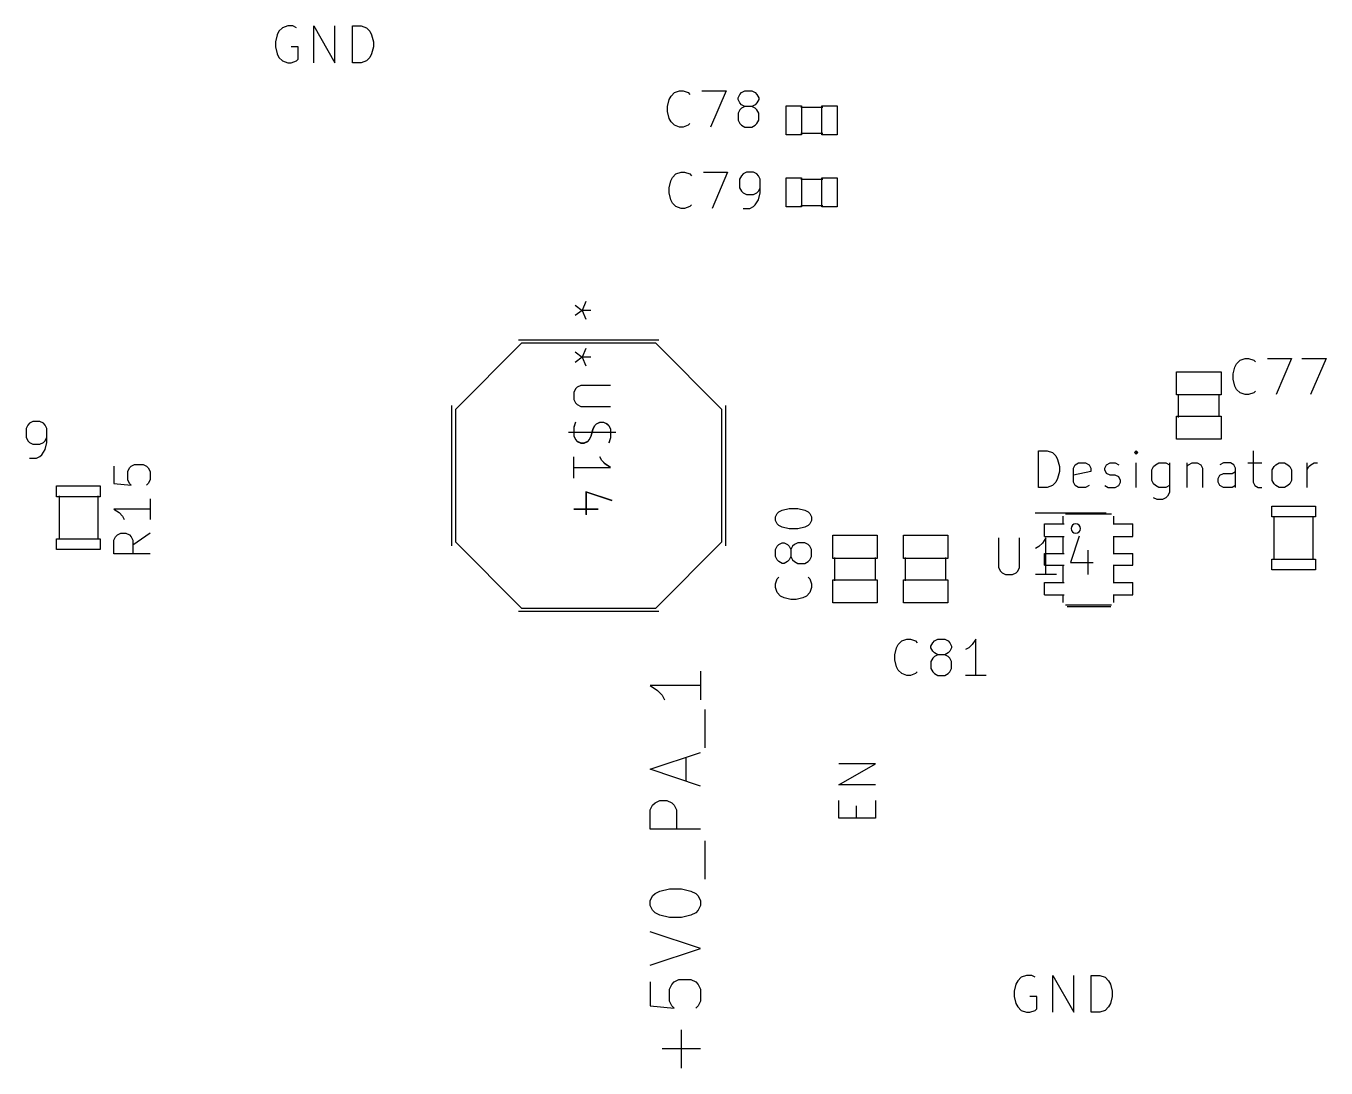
# Model space of a CAD drawing. Header units: millimetres. Extents: x 0 to 280, y 0 to 300.
# Drawn here: x 79.82 to 122.17, y 163.23 to 197.2 of the extents above; entities that cross this region are included whole.
import ezdxf

# ---------------------------------------------------------------- set-up
doc = ezdxf.new("R2010")
doc.units = ezdxf.units.MM
doc.layers.add('F.Fab', color=9, linetype='CONTINUOUS', true_color=0xafafaf)
doc.layers.add('F.Silkscreen', color=41, linetype='CONTINUOUS', true_color=0xf2eda1)

msp = doc.modelspace()

# ---------------------------------------------------------------- linework, layer by layer
at = {"layer": 'F.Fab', "linetype": 'CONTINUOUS'}
for p, q in [((88.060135, 197.026918), (88.003182, 196.913013)), ((88.17404, 197.140823), (88.060135, 197.026918)), ((88.344897, 197.197775), (88.17404, 197.140823)), ((88.515754, 197.197775), (88.344897, 197.197775)), ((88.629659, 197.140823), (88.515754, 197.197775)), ((89.199182, 196.001775), (89.199182, 197.197775)), ((89.199182, 197.197775), (89.882611, 196.001775)), ((89.882611, 196.001775), (89.882611, 197.197775)), ((90.452134, 196.001775), (90.452134, 197.197775)), ((90.452134, 197.197775), (90.736896, 197.197775)), ((90.736896, 197.197775), (90.907753, 197.140823)), ((90.907753, 197.140823), (91.021658, 197.026918)), ((91.021658, 197.026918), (91.078611, 196.913013)), ((88.003182, 196.913013), (87.94623, 196.685204)), ((87.94623, 196.685204), (87.94623, 196.514347)), ((87.94623, 196.514347), (88.003182, 196.286537)), ((88.686611, 196.514347), (88.458801, 196.514347)), ((88.686611, 196.11568), (88.686611, 196.514347)), ((91.078611, 196.913013), (91.135563, 196.685204)), ((91.135563, 196.514347), (91.078611, 196.286537)), ((91.135563, 196.685204), (91.135563, 196.514347)), ((88.003182, 196.286537), (88.060135, 196.172632)), ((88.060135, 196.172632), (88.17404, 196.058728)), ((88.629659, 196.058728), (88.686611, 196.11568)), ((91.021658, 196.172632), (90.907753, 196.058728)), ((91.078611, 196.286537), (91.021658, 196.172632)), ((88.17404, 196.058728), (88.344897, 196.001775)), ((88.344897, 196.001775), (88.458801, 196.001775)), ((88.458801, 196.001775), (88.629659, 196.058728)), ((90.736896, 196.001775), (90.452134, 196.001775)), ((90.907753, 196.058728), (90.736896, 196.001775)), ((104.5818, 193.6501), (104.5818, 194.6001)), ((104.5818, 194.6001), (105.0819, 194.6001)), ((105.064, 194.552), (105.776, 194.552)), ((105.0819, 194.6001), (105.0819, 193.6501)), ((105.7502, 193.6501), (105.7502, 194.6001)), ((105.7502, 194.6001), (106.2503, 194.6001)), ((106.2503, 194.6001), (106.2503, 193.6501)), ((105.0819, 193.6501), (104.5818, 193.6501)), ((105.064, 193.701), (105.776, 193.701)), ((106.2503, 193.6501), (105.7502, 193.6501)), ((104.5818, 191.3001), (104.5818, 192.2501)), ((104.5818, 192.2501), (105.0819, 192.2501)), ((105.064, 192.202), (105.776, 192.202)), ((105.0819, 192.2501), (105.0819, 191.3001)), ((105.7502, 191.3001), (105.7502, 192.2501)), ((105.7502, 192.2501), (106.2503, 192.2501)), ((106.2503, 192.2501), (106.2503, 191.3001)), ((105.0819, 191.3001), (104.5818, 191.3001)), ((105.064, 191.351), (105.776, 191.351)), ((106.2503, 191.3001), (105.7502, 191.3001)), ((95.9656, 186.858), (93.8066, 184.699)), ((100.3344, 186.858), (95.9656, 186.858)), ((102.4934, 184.699), (100.3344, 186.858)), ((97.712232, 186.57443), (97.939623, 186.403888)), ((97.712232, 186.57443), (97.939623, 186.403888)), ((97.939623, 186.403888), (97.712232, 186.233345)), ((97.939623, 186.403888), (97.712232, 186.233345)), ((98.053318, 186.688126), (97.939623, 186.403888)), ((98.053318, 186.688126), (97.939623, 186.403888)), ((98.223861, 186.403888), (97.939623, 186.403888)), ((97.939623, 186.403888), (98.053318, 186.119649)), ((98.223861, 186.403888), (97.939623, 186.403888)), ((97.939623, 186.403888), (98.053318, 186.119649)), ((117.3038, 185.1756), (117.3038, 185.9257)), ((117.3038, 185.9257), (118.7539, 185.9257)), ((118.7539, 185.9257), (118.7539, 185.1756)), ((97.721909, 185.368535), (97.665061, 185.25484)), ((97.665061, 185.25484), (97.665061, 185.027449)), ((97.722448, 185.370019), (97.665382, 185.255889)), ((97.665382, 185.255889), (97.665382, 185.027627)), ((97.778756, 185.425383), (97.721909, 185.368535)), ((97.779513, 185.427085), (97.722448, 185.370019)), ((97.892451, 185.48223), (97.778756, 185.425383)), ((97.893644, 185.48415), (97.779513, 185.427085)), ((98.858861, 185.48223), (97.892451, 185.48223)), ((98.863754, 185.48415), (97.893644, 185.48415)), ((118.7539, 185.1756), (117.3038, 185.1756)), ((117.37, 184.439), (117.37, 185.201)), ((118.69, 184.464), (118.69, 185.201)), ((93.8066, 184.699), (93.8066, 180.381)), ((97.665061, 185.027449), (97.721909, 184.913754)), ((97.665382, 185.027627), (97.722448, 184.913497)), ((97.721909, 184.913754), (97.778756, 184.856907)), ((97.722448, 184.913497), (97.779513, 184.856431)), ((97.778756, 184.856907), (97.892451, 184.800059)), ((97.779513, 184.856431), (97.893644, 184.799366)), ((97.892451, 184.800059), (98.858861, 184.800059)), ((97.893644, 184.799366), (98.863754, 184.799366)), ((102.4934, 180.381), (102.4934, 184.699)), ((97.721909, 184.28843), (97.665061, 184.117887)), ((97.722448, 184.285778), (97.665382, 184.114582)), ((98.347232, 184.174735), (98.40408, 184.231582)), ((98.350166, 184.171648), (98.407232, 184.228713)), ((98.40408, 184.231582), (98.517775, 184.28843)), ((98.407232, 184.228713), (98.521362, 184.285778)), ((98.517775, 184.28843), (98.63147, 184.28843)), ((98.521362, 184.285778), (98.635493, 184.285778)), ((98.63147, 184.28843), (98.745166, 184.231582)), ((98.635493, 184.285778), (98.749624, 184.228713)), ((98.745166, 184.231582), (98.802013, 184.174735)), ((98.749624, 184.228713), (98.806689, 184.171648)), ((117.3038, 183.7278), (117.3038, 184.4779)), ((117.3038, 184.4779), (118.7539, 184.4779)), ((118.7539, 184.4779), (118.7539, 183.7278)), ((99.03495, 183.943386), (97.494186, 183.943386)), ((99.029404, 183.947344), (97.494518, 183.947344)), ((97.665061, 184.117887), (97.665061, 183.833649)), ((97.665061, 183.833649), (97.721909, 183.719954)), ((97.665382, 184.114582), (97.665382, 183.829256)), ((97.665382, 183.829256), (97.722448, 183.715125)), ((98.176689, 183.719954), (98.233537, 183.833649)), ((98.17897, 183.715125), (98.236036, 183.829256)), ((98.233537, 183.833649), (98.290385, 184.06104)), ((98.236036, 183.829256), (98.293101, 184.057517)), ((98.290385, 184.06104), (98.347232, 184.174735)), ((98.293101, 184.057517), (98.350166, 184.171648)), ((98.802013, 184.174735), (98.858861, 184.06104)), ((98.806689, 184.171648), (98.863754, 184.057517)), ((98.858861, 184.06104), (98.858861, 183.776801)), ((98.863754, 184.057517), (98.863754, 183.77219)), ((97.721909, 183.719954), (97.778756, 183.663106)), ((97.722448, 183.715125), (97.779513, 183.65806)), ((97.778756, 183.663106), (97.892451, 183.606259)), ((97.779513, 183.65806), (97.893644, 183.600994)), ((97.892451, 183.606259), (98.006147, 183.606259)), ((97.893644, 183.600994), (98.007774, 183.600994)), ((98.006147, 183.606259), (98.119842, 183.663106)), ((98.007774, 183.600994), (98.121905, 183.65806)), ((98.119842, 183.663106), (98.176689, 183.719954)), ((98.121905, 183.65806), (98.17897, 183.715125)), ((98.858861, 183.776801), (98.802013, 183.606259)), ((98.863754, 183.77219), (98.806689, 183.600994)), ((118.7539, 183.7278), (117.3038, 183.7278)), ((97.665061, 182.469307), (97.665061, 183.151478)), ((97.665382, 182.459687), (97.665382, 183.144471)), ((98.574623, 183.037783), (98.517775, 183.151478)), ((98.578428, 183.030341), (98.521362, 183.144471)), ((98.688318, 182.924088), (98.574623, 183.037783)), ((98.692558, 182.91621), (98.578428, 183.030341)), ((97.665061, 182.810392), (98.858861, 182.810392)), ((97.665382, 182.802079), (98.863754, 182.802079)), ((98.858861, 182.810392), (98.688318, 182.924088)), ((98.863754, 182.802079), (98.692558, 182.91621)), ((80.8188, 181.8558), (80.8188, 182.2114)), ((80.8188, 182.2114), (82.2412, 182.2114)), ((82.2412, 182.2114), (82.2412, 181.8558)), ((82.2412, 181.8558), (80.8188, 181.8558)), ((80.895, 181.8812), (80.895, 180.4588)), ((82.165, 181.8812), (82.165, 180.4588)), ((98.915709, 181.730288), (98.062994, 182.014526)), ((98.062994, 182.014526), (98.062994, 181.275507)), ((98.92082, 181.717838), (98.06484, 182.003164)), ((98.06484, 182.003164), (98.06484, 181.261315)), ((98.460928, 181.44605), (97.665061, 181.44605)), ((98.464297, 181.432511), (97.665382, 181.432511)), ((113.688, 181.2986), (115.1866, 181.2986)), ((120.4088, 181.1958), (120.4088, 181.5514)), ((120.4088, 181.5514), (121.8312, 181.5514)), ((121.8312, 181.5514), (121.8312, 181.1958)), ((113.0022, 180.9684), (113.6118, 180.9684)), ((113.0022, 180.562), (113.0022, 180.9684)), ((113.6118, 180.9684), (113.6118, 181.2224)), ((113.6118, 180.9684), (113.6372, 180.9684)), ((115.2374, 180.9684), (115.2628, 180.9684)), ((115.2628, 180.9684), (115.2628, 181.2224)), ((115.2628, 180.9684), (115.8724, 180.9684)), ((115.8724, 180.562), (115.8724, 180.9684)), ((121.8312, 181.1958), (120.4088, 181.1958)), ((120.485, 179.7988), (120.485, 181.2212)), ((121.755, 179.7988), (121.755, 181.2212)), ((80.8188, 180.1286), (80.8188, 180.4842)), ((80.8188, 180.4842), (82.2412, 180.4842)), ((82.2412, 180.4842), (82.2412, 180.1286)), ((106.1038, 179.8456), (106.1038, 180.5957)), ((106.1038, 180.5957), (107.5539, 180.5957)), ((107.5539, 180.5957), (107.5539, 179.8456)), ((108.4038, 179.8456), (108.4038, 180.5957)), ((108.4038, 180.5957), (109.8539, 180.5957)), ((109.8539, 180.5957), (109.8539, 179.8456)), ((111.505849, 180.513754), (111.505849, 179.543644)), ((112.190633, 179.543644), (112.190633, 180.513754)), ((113.046613, 180.513754), (112.932482, 180.342558)), ((113.0022, 180.562), (113.6118, 180.562)), ((113.046613, 179.315382), (113.046613, 180.513754)), ((113.6118, 180.562), (113.6372, 180.562)), ((113.6118, 180.0032), (113.6118, 180.562)), ((114.130855, 180.57082), (113.845528, 179.71484)), ((115.2374, 180.562), (115.2628, 180.562)), ((115.2628, 180.562), (115.8724, 180.562)), ((115.2628, 180.0032), (115.2628, 180.562)), ((82.2412, 180.1286), (80.8188, 180.1286)), ((93.8066, 180.381), (95.9656, 178.222)), ((100.3344, 178.222), (102.4934, 180.381)), ((112.818352, 180.228428), (112.704221, 180.171362)), ((112.932482, 180.342558), (112.818352, 180.228428)), ((113.0022, 180.0032), (113.6118, 180.0032)), ((113.0022, 179.6222), (113.0022, 180.0032)), ((113.6118, 180.0032), (113.6372, 180.0032)), ((114.416181, 180.114297), (114.416181, 179.315382)), ((115.2374, 180.0032), (115.2628, 180.0032)), ((115.2628, 180.0032), (115.8724, 180.0032)), ((115.8724, 179.6222), (115.8724, 180.0032)), ((107.5539, 179.8456), (106.1038, 179.8456)), ((106.17, 179.109), (106.17, 179.871)), ((107.49, 179.134), (107.49, 179.871)), ((109.8539, 179.8456), (108.4038, 179.8456)), ((108.47, 179.109), (108.47, 179.871)), ((109.79, 179.134), (109.79, 179.871)), ((113.0022, 179.6222), (113.6118, 179.6222)), ((113.6118, 179.6222), (113.6372, 179.6222)), ((113.6118, 179.0634), (113.6118, 179.6222)), ((113.845528, 179.71484), (114.587377, 179.71484)), ((115.2374, 179.6222), (115.2628, 179.6222)), ((115.2628, 179.6222), (115.8724, 179.6222)), ((115.2628, 179.0634), (115.2628, 179.6222)), ((120.4088, 179.4686), (120.4088, 179.8242)), ((120.4088, 179.8242), (121.8312, 179.8242)), ((121.8312, 179.8242), (121.8312, 179.4686)), ((106.1038, 178.3978), (106.1038, 179.1479)), ((106.1038, 179.1479), (107.5539, 179.1479)), ((107.5539, 179.1479), (107.5539, 178.3978)), ((108.4038, 178.3978), (108.4038, 179.1479)), ((108.4038, 179.1479), (109.8539, 179.1479)), ((109.8539, 179.1479), (109.8539, 178.3978)), ((111.505849, 179.543644), (111.562915, 179.429513)), ((111.562915, 179.429513), (111.61998, 179.372448)), ((111.61998, 179.372448), (111.734111, 179.315382)), ((111.734111, 179.315382), (111.962372, 179.315382)), ((111.962372, 179.315382), (112.076503, 179.372448)), ((112.076503, 179.372448), (112.133568, 179.429513)), ((112.133568, 179.429513), (112.190633, 179.543644)), ((113.389005, 179.315382), (112.704221, 179.315382)), ((121.8312, 179.4686), (120.4088, 179.4686)), ((113.0022, 179.0634), (113.6118, 179.0634)), ((113.0022, 178.657), (113.0022, 179.0634)), ((113.6118, 179.0634), (113.6372, 179.0634)), ((115.2374, 179.0634), (115.2628, 179.0634)), ((115.2628, 179.0634), (115.8724, 179.0634)), ((115.8724, 178.657), (115.8724, 179.0634)), ((107.5539, 178.3978), (106.1038, 178.3978)), ((109.8539, 178.3978), (108.4038, 178.3978)), ((113.0022, 178.657), (113.6118, 178.657)), ((113.6118, 178.657), (113.6372, 178.657)), ((113.6118, 178.403), (113.6118, 178.657)), ((113.688, 178.3268), (115.1866, 178.3268)), ((115.2374, 178.657), (115.2628, 178.657)), ((115.2628, 178.657), (115.8724, 178.657)), ((115.2628, 178.403), (115.2628, 178.657)), ((95.9656, 178.222), (100.3344, 178.222)), ((101.792417, 176.163338), (101.792417, 175.228618)), ((101.792417, 175.695978), (100.156657, 175.695978)), ((100.156657, 175.695978), (100.390337, 175.540191)), ((100.390337, 175.540191), (100.546124, 175.384405)), ((100.546124, 175.384405), (100.624017, 175.228618)), ((101.948204, 173.670752), (101.948204, 174.917045)), ((100.156657, 172.969712), (101.792417, 173.514965)), ((101.325057, 172.580245), (101.325057, 173.359178)), ((101.792417, 172.424458), (100.156657, 172.969712)), ((106.301544, 172.463388), (107.497544, 173.146817)), ((107.497544, 173.146817), (106.301544, 173.146817)), ((107.497544, 172.463388), (106.301544, 172.463388)), ((100.312444, 171.879205), (100.46823, 171.957098)), ((100.46823, 171.957098), (100.70191, 171.957098)), ((100.70191, 171.957098), (100.857697, 171.879205)), ((106.301544, 171.381293), (106.301544, 171.950817)), ((107.497544, 171.950817), (107.497544, 171.381293)), ((100.156657, 171.645525), (100.23455, 171.801312)), ((100.156657, 171.022378), (100.156657, 171.645525)), ((100.23455, 171.801312), (100.312444, 171.879205)), ((100.857697, 171.879205), (100.93559, 171.801312)), ((100.93559, 171.801312), (101.013484, 171.645525)), ((101.013484, 171.645525), (101.013484, 171.022378)), ((106.871068, 171.381293), (106.871068, 171.77996)), ((107.497544, 171.381293), (106.301544, 171.381293)), ((101.792417, 171.022378), (100.156657, 171.022378)), ((101.948204, 169.386619), (101.948204, 170.632912)), ((100.312444, 168.919258), (100.46823, 168.997152)), ((100.46823, 168.997152), (100.779804, 169.075045)), ((100.779804, 169.075045), (101.16927, 169.075045)), ((101.16927, 169.075045), (101.480844, 168.997152)), ((101.480844, 168.997152), (101.63663, 168.919258)), ((100.156657, 168.685578), (100.23455, 168.841365)), ((100.156657, 168.529792), (100.156657, 168.685578)), ((100.23455, 168.841365), (100.312444, 168.919258)), ((101.63663, 168.919258), (101.714524, 168.841365)), ((101.714524, 168.841365), (101.792417, 168.685578)), ((101.792417, 168.685578), (101.792417, 168.529792)), ((100.23455, 168.374005), (100.156657, 168.529792)), ((100.312444, 168.296112), (100.23455, 168.374005)), ((100.46823, 168.218218), (100.312444, 168.296112)), ((100.779804, 168.140325), (100.46823, 168.218218)), ((101.16927, 168.140325), (100.779804, 168.140325)), ((101.480844, 168.218218), (101.16927, 168.140325)), ((101.63663, 168.296112), (101.480844, 168.218218)), ((101.714524, 168.374005), (101.63663, 168.296112)), ((101.792417, 168.529792), (101.714524, 168.374005)), ((101.792417, 167.127712), (100.156657, 167.672965)), ((100.156657, 166.582458), (101.792417, 167.127712)), ((100.156657, 166.037205), (100.156657, 165.258271)), ((100.857697, 165.959311), (100.93559, 166.037205)), ((100.93559, 166.037205), (101.091377, 166.115098)), ((101.091377, 166.115098), (101.480844, 166.115098)), ((101.480844, 166.115098), (101.63663, 166.037205)), ((101.63663, 166.037205), (101.714524, 165.959311)), ((112.128341, 166.077598), (112.071388, 165.963693)), ((112.242246, 166.191503), (112.128341, 166.077598)), ((112.413103, 166.248455), (112.242246, 166.191503)), ((112.58396, 166.248455), (112.413103, 166.248455)), ((112.697865, 166.191503), (112.58396, 166.248455)), ((113.267388, 165.052455), (113.267388, 166.248455)), ((113.267388, 166.248455), (113.950817, 165.052455)), ((113.950817, 165.052455), (113.950817, 166.248455)), ((114.52034, 165.052455), (114.52034, 166.248455)), ((114.52034, 166.248455), (114.805102, 166.248455)), ((114.805102, 166.248455), (114.975959, 166.191503)), ((114.975959, 166.191503), (115.089864, 166.077598)), ((115.089864, 166.077598), (115.146817, 165.963693)), ((100.779804, 165.803525), (100.857697, 165.959311)), ((100.779804, 165.414058), (100.779804, 165.803525)), ((101.714524, 165.959311), (101.792417, 165.803525)), ((101.792417, 165.803525), (101.792417, 165.414058)), ((112.071388, 165.963693), (112.014436, 165.735884)), ((112.014436, 165.735884), (112.014436, 165.565027)), ((115.146817, 165.963693), (115.203769, 165.735884)), ((115.203769, 165.735884), (115.203769, 165.565027)), ((100.156657, 165.258271), (100.93559, 165.180378)), ((100.857697, 165.258271), (100.779804, 165.414058)), ((100.93559, 165.180378), (100.857697, 165.258271)), ((101.714524, 165.258271), (101.63663, 165.180378)), ((101.792417, 165.414058), (101.714524, 165.258271)), ((112.014436, 165.565027), (112.071388, 165.337217)), ((112.071388, 165.337217), (112.128341, 165.223312)), ((112.128341, 165.223312), (112.242246, 165.109408)), ((112.754817, 165.565027), (112.527007, 165.565027)), ((112.754817, 165.16636), (112.754817, 165.565027)), ((115.089864, 165.223312), (114.975959, 165.109408)), ((115.146817, 165.337217), (115.089864, 165.223312)), ((115.203769, 165.565027), (115.146817, 165.337217)), ((112.242246, 165.109408), (112.413103, 165.052455)), ((112.413103, 165.052455), (112.527007, 165.052455)), ((112.527007, 165.052455), (112.697865, 165.109408)), ((112.697865, 165.109408), (112.754817, 165.16636)), ((114.805102, 165.052455), (114.52034, 165.052455)), ((114.975959, 165.109408), (114.805102, 165.052455)), ((101.16927, 163.233044), (101.16927, 164.479338)), ((101.792417, 163.856191), (100.546124, 163.856191))]:
    msp.add_line(p, q, dxfattribs=at)
at = {"layer": 'F.Fab'}
for start, end in [(0, 180), (-180, 0)]:
    msp.add_arc((114.0182, 180.816), 0.1524, start, end, dxfattribs=at)
at = {"layer": 'F.Silkscreen', "linetype": 'CONTINUOUS'}
for p, q in [((100.776619, 194.800247), (100.832644, 194.912297)), ((100.832644, 194.912297), (100.944695, 195.024347)), ((100.944695, 195.024347), (101.11277, 195.080372)), ((101.11277, 195.080372), (101.22482, 195.080372)), ((101.22482, 195.080372), (101.392896, 195.024347)), ((101.392896, 195.024347), (101.448921, 194.968322)), ((101.841097, 195.080372), (102.625449, 195.080372)), ((102.625449, 195.080372), (102.121223, 193.903844)), ((103.017625, 194.856272), (103.07365, 194.968322)), ((103.017625, 194.800247), (103.017625, 194.856272)), ((103.07365, 194.968322), (103.129675, 195.024347)), ((103.129675, 195.024347), (103.241726, 195.080372)), ((103.241726, 195.080372), (103.465826, 195.080372)), ((103.465826, 195.080372), (103.577877, 195.024347)), ((103.577877, 195.024347), (103.633902, 194.968322)), ((103.633902, 194.968322), (103.689927, 194.856272)), ((103.689927, 194.856272), (103.689927, 194.800247)), ((100.720594, 194.576146), (100.776619, 194.800247)), ((100.720594, 194.408071), (100.720594, 194.576146)), ((100.776619, 194.18397), (100.720594, 194.408071)), ((103.07365, 194.688196), (103.017625, 194.800247)), ((103.07365, 194.464096), (103.017625, 194.352046)), ((103.129675, 194.632171), (103.07365, 194.688196)), ((103.129675, 194.520121), (103.07365, 194.464096)), ((103.241726, 194.576146), (103.129675, 194.632171)), ((103.241726, 194.576146), (103.129675, 194.520121)), ((103.465826, 194.576146), (103.241726, 194.576146)), ((103.577877, 194.632171), (103.465826, 194.576146)), ((103.577877, 194.520121), (103.465826, 194.576146)), ((103.633902, 194.688196), (103.577877, 194.632171)), ((103.633902, 194.464096), (103.577877, 194.520121)), ((103.689927, 194.800247), (103.633902, 194.688196)), ((103.689927, 194.352046), (103.633902, 194.464096)), ((100.832644, 194.07192), (100.776619, 194.18397)), ((100.944695, 193.95987), (100.832644, 194.07192)), ((101.448921, 194.015895), (101.392896, 193.95987)), ((103.017625, 194.352046), (103.017625, 194.127945)), ((103.017625, 194.127945), (103.07365, 194.015895)), ((103.07365, 194.015895), (103.129675, 193.95987)), ((103.577877, 193.95987), (103.633902, 194.015895)), ((103.633902, 194.015895), (103.689927, 194.127945)), ((103.689927, 194.127945), (103.689927, 194.352046)), ((101.11277, 193.903844), (100.944695, 193.95987)), ((101.22482, 193.903844), (101.11277, 193.903844)), ((101.392896, 193.95987), (101.22482, 193.903844)), ((103.129675, 193.95987), (103.241726, 193.903844)), ((103.241726, 193.903844), (103.465826, 193.903844)), ((103.465826, 193.903844), (103.577877, 193.95987)), ((100.882644, 192.262297), (100.994695, 192.374347)), ((100.994695, 192.374347), (101.16277, 192.430372)), ((101.16277, 192.430372), (101.27482, 192.430372)), ((101.27482, 192.430372), (101.442896, 192.374347)), ((101.442896, 192.374347), (101.498921, 192.318322)), ((101.891097, 192.430372), (102.675449, 192.430372)), ((102.675449, 192.430372), (102.171223, 191.253844)), ((103.12365, 192.318322), (103.067625, 192.206272)), ((103.179675, 192.374347), (103.12365, 192.318322)), ((103.291726, 192.430372), (103.179675, 192.374347)), ((103.515826, 192.430372), (103.291726, 192.430372)), ((103.627877, 192.374347), (103.515826, 192.430372)), ((103.683902, 192.318322), (103.627877, 192.374347)), ((103.739927, 192.206272), (103.683902, 192.318322)), ((100.770594, 191.926146), (100.826619, 192.150247)), ((100.770594, 191.758071), (100.770594, 191.926146)), ((100.826619, 192.150247), (100.882644, 192.262297)), ((103.067625, 192.206272), (103.067625, 191.926146)), ((103.067625, 191.926146), (103.12365, 191.814096)), ((103.683902, 191.814096), (103.739927, 191.926146)), ((103.739927, 191.758071), (103.739927, 192.206272)), ((100.826619, 191.53397), (100.770594, 191.758071)), ((100.882644, 191.42192), (100.826619, 191.53397)), ((103.12365, 191.814096), (103.179675, 191.758071)), ((103.179675, 191.758071), (103.291726, 191.702046)), ((103.291726, 191.702046), (103.515826, 191.702046)), ((103.515826, 191.702046), (103.627877, 191.758071)), ((103.571851, 191.365895), (103.683902, 191.53397)), ((103.627877, 191.758071), (103.683902, 191.814096)), ((103.683902, 191.53397), (103.739927, 191.758071)), ((100.994695, 191.30987), (100.882644, 191.42192)), ((101.16277, 191.253844), (100.994695, 191.30987)), ((101.27482, 191.253844), (101.16277, 191.253844)), ((101.442896, 191.30987), (101.27482, 191.253844)), ((101.498921, 191.365895), (101.442896, 191.30987)), ((103.179675, 191.253844), (103.403776, 191.253844)), ((103.403776, 191.253844), (103.515826, 191.30987)), ((103.515826, 191.30987), (103.571851, 191.365895)), ((97.712232, 188.09843), (97.939623, 187.927888)), ((97.712232, 188.09843), (97.939623, 187.927888)), ((98.053318, 188.212126), (97.939623, 187.927888)), ((98.053318, 188.212126), (97.939623, 187.927888)), ((97.939623, 187.927888), (97.712232, 187.757345)), ((97.939623, 187.927888), (97.712232, 187.757345)), ((98.223861, 187.927888), (97.939623, 187.927888)), ((97.939623, 187.927888), (98.053318, 187.643649)), ((98.223861, 187.927888), (97.939623, 187.927888)), ((97.939623, 187.927888), (98.053318, 187.643649)), ((100.436, 186.9596), (95.864, 186.9596)), ((119.369173, 186.30281), (119.537248, 186.358835)), ((119.537248, 186.358835), (119.649298, 186.358835)), ((119.649298, 186.358835), (119.817374, 186.30281)), ((120.265575, 186.358835), (121.049927, 186.358835)), ((121.049927, 186.358835), (120.545701, 185.182307)), ((121.386078, 186.358835), (122.17043, 186.358835)), ((122.17043, 186.358835), (121.666204, 185.182307)), ((119.145072, 185.854609), (119.201097, 186.07871)), ((119.201097, 186.07871), (119.257122, 186.19076)), ((119.257122, 186.19076), (119.369173, 186.30281)), ((119.817374, 186.30281), (119.873399, 186.246785)), ((119.145072, 185.686534), (119.145072, 185.854609)), ((119.201097, 185.462433), (119.145072, 185.686534)), ((119.257122, 185.350383), (119.201097, 185.462433)), ((119.369173, 185.238333), (119.257122, 185.350383)), ((119.537248, 185.182307), (119.369173, 185.238333)), ((119.649298, 185.182307), (119.537248, 185.182307)), ((119.817374, 185.238333), (119.649298, 185.182307)), ((119.873399, 185.294358), (119.817374, 185.238333)), ((93.6796, 184.826), (93.6796, 180.254)), ((102.6204, 180.254), (102.6204, 184.826)), ((79.933569, 184.246813), (79.876722, 184.189966)), ((80.047264, 184.303661), (79.933569, 184.246813)), ((80.274655, 184.303661), (80.047264, 184.303661)), ((80.38835, 184.246813), (80.274655, 184.303661)), ((80.445198, 184.189966), (80.38835, 184.246813)), ((79.876722, 184.189966), (79.819874, 184.07627)), ((79.819874, 184.07627), (79.819874, 183.792032)), ((80.502045, 184.07627), (80.445198, 184.189966)), ((80.502045, 183.621489), (80.502045, 184.07627)), ((79.819874, 183.792032), (79.876722, 183.678337)), ((79.876722, 183.678337), (79.933569, 183.621489)), ((79.933569, 183.621489), (80.047264, 183.564642)), ((80.047264, 183.564642), (80.274655, 183.564642)), ((80.274655, 183.564642), (80.38835, 183.621489)), ((80.331503, 183.223556), (80.445198, 183.394099)), ((80.38835, 183.621489), (80.445198, 183.678337)), ((80.445198, 183.678337), (80.502045, 183.792032)), ((80.445198, 183.394099), (80.502045, 183.621489)), ((79.933569, 183.109861), (80.16096, 183.109861)), ((80.16096, 183.109861), (80.274655, 183.166709)), ((80.274655, 183.166709), (80.331503, 183.223556)), ((112.803169, 182.159861), (112.803169, 183.353661)), ((112.803169, 183.353661), (113.087407, 183.353661)), ((113.087407, 183.353661), (113.25795, 183.296813)), ((113.25795, 183.296813), (113.371645, 183.183118)), ((113.371645, 183.183118), (113.428492, 183.069423)), ((113.428492, 183.069423), (113.48534, 182.842032)), ((113.996969, 182.89888), (114.110664, 182.955728)), ((114.110664, 182.955728), (114.338054, 182.955728)), ((114.338054, 182.955728), (114.45175, 182.89888)), ((115.020226, 182.89888), (115.133921, 182.955728)), ((115.133921, 182.955728), (115.304464, 182.955728)), ((115.304464, 182.955728), (115.418159, 182.89888)), ((115.986636, 183.353661), (115.929788, 183.296813)), ((115.929788, 183.296813), (115.986636, 183.239966)), ((116.043483, 183.296813), (115.986636, 183.353661)), ((115.986636, 183.353661), (115.986636, 183.239966)), ((115.986636, 183.239966), (116.043483, 183.296813)), ((115.986636, 182.159861), (115.986636, 182.955728)), ((116.611959, 182.89888), (116.725654, 182.955728)), ((116.725654, 182.955728), (116.953045, 182.955728)), ((116.953045, 182.955728), (117.06674, 182.89888)), ((117.06674, 182.955728), (117.06674, 181.989318)), ((117.635217, 182.955728), (117.635217, 182.159861)), ((117.692064, 182.89888), (117.805759, 182.955728)), ((117.805759, 182.955728), (117.976302, 182.955728)), ((117.976302, 182.955728), (118.089998, 182.89888)), ((118.829017, 182.955728), (118.715322, 182.89888)), ((119.056407, 182.955728), (118.829017, 182.955728)), ((119.170103, 182.89888), (119.056407, 182.955728)), ((119.624884, 182.955728), (120.079665, 182.955728)), ((119.795427, 183.353661), (119.795427, 182.330404)), ((120.534445, 182.89888), (120.64814, 182.955728)), ((120.64814, 182.955728), (120.818683, 182.955728)), ((120.818683, 182.955728), (120.932379, 182.89888)), ((121.557703, 182.159861), (121.557703, 182.955728)), ((121.671398, 182.89888), (121.785093, 182.955728)), ((121.785093, 182.955728), (121.898788, 182.955728)), ((82.684627, 182.848902), (82.684627, 182.28865)), ((83.132828, 182.680826), (83.188853, 182.792877)), ((83.132828, 182.400701), (83.132828, 182.680826)), ((83.188853, 182.792877), (83.244878, 182.848902)), ((83.244878, 182.848902), (83.356928, 182.904927)), ((83.356928, 182.904927), (83.637054, 182.904927)), ((83.637054, 182.904927), (83.749104, 182.848902)), ((83.749104, 182.848902), (83.80513, 182.792877)), ((83.80513, 182.792877), (83.861155, 182.680826)), ((83.861155, 182.680826), (83.861155, 182.400701)), ((113.48534, 182.671489), (113.428492, 182.444099)), ((113.48534, 182.842032), (113.48534, 182.671489)), ((113.940121, 182.785185), (113.996969, 182.89888)), ((113.940121, 182.330404), (113.940121, 182.785185)), ((114.508597, 182.671489), (113.940121, 182.557794)), ((114.45175, 182.89888), (114.508597, 182.785185)), ((114.508597, 182.785185), (114.508597, 182.671489)), ((114.963378, 182.785185), (115.020226, 182.89888)), ((114.963378, 182.728337), (114.963378, 182.785185)), ((115.020226, 182.614642), (114.963378, 182.728337)), ((115.133921, 182.557794), (115.020226, 182.614642)), ((115.304464, 182.557794), (115.133921, 182.557794)), ((115.418159, 182.500947), (115.304464, 182.557794)), ((116.498264, 182.728337), (116.555112, 182.842032)), ((116.498264, 182.387251), (116.498264, 182.728337)), ((116.555112, 182.842032), (116.611959, 182.89888)), ((117.635217, 182.842032), (117.692064, 182.89888)), ((118.089998, 182.89888), (118.146845, 182.785185)), ((118.146845, 182.785185), (118.146845, 182.159861)), ((118.658474, 182.444099), (118.715322, 182.557794)), ((118.715322, 182.557794), (118.829017, 182.614642)), ((118.829017, 182.614642), (119.113255, 182.614642)), ((119.113255, 182.614642), (119.22695, 182.671489)), ((119.22695, 182.785185), (119.170103, 182.89888)), ((119.22695, 182.159861), (119.22695, 182.785185)), ((120.42075, 182.728337), (120.477598, 182.842032)), ((120.42075, 182.387251), (120.42075, 182.728337)), ((120.477598, 182.842032), (120.534445, 182.89888)), ((120.932379, 182.89888), (120.989226, 182.842032)), ((120.989226, 182.842032), (121.046074, 182.728337)), ((121.046074, 182.728337), (121.046074, 182.387251)), ((121.557703, 182.728337), (121.61455, 182.842032)), ((121.61455, 182.842032), (121.671398, 182.89888)), ((82.684627, 182.28865), (83.244878, 182.232625)), ((83.188853, 182.28865), (83.132828, 182.400701)), ((83.244878, 182.232625), (83.188853, 182.28865)), ((83.80513, 182.28865), (83.749104, 182.232625)), ((83.861155, 182.400701), (83.80513, 182.28865)), ((113.087407, 182.159861), (112.803169, 182.159861)), ((113.25795, 182.216709), (113.087407, 182.159861)), ((113.371645, 182.330404), (113.25795, 182.216709)), ((113.428492, 182.444099), (113.371645, 182.330404)), ((113.996969, 182.216709), (113.940121, 182.330404)), ((114.110664, 182.159861), (113.996969, 182.216709)), ((114.338054, 182.159861), (114.110664, 182.159861)), ((114.45175, 182.216709), (114.338054, 182.159861)), ((114.963378, 182.216709), (115.077073, 182.159861)), ((115.077073, 182.159861), (115.304464, 182.159861)), ((115.304464, 182.159861), (115.418159, 182.216709)), ((115.475007, 182.387251), (115.418159, 182.500947)), ((115.418159, 182.216709), (115.475007, 182.330404)), ((115.475007, 182.330404), (115.475007, 182.387251)), ((116.555112, 182.273556), (116.498264, 182.387251)), ((116.611959, 182.216709), (116.555112, 182.273556)), ((116.725654, 182.159861), (116.611959, 182.216709)), ((116.953045, 182.159861), (116.725654, 182.159861)), ((117.06674, 182.216709), (116.953045, 182.159861)), ((118.658474, 182.330404), (118.658474, 182.444099)), ((118.715322, 182.216709), (118.658474, 182.330404)), ((118.829017, 182.159861), (118.715322, 182.216709)), ((119.113255, 182.159861), (118.829017, 182.159861)), ((119.22695, 182.216709), (119.113255, 182.159861)), ((119.795427, 182.330404), (119.852274, 182.216709)), ((119.852274, 182.216709), (119.965969, 182.159861)), ((119.965969, 182.159861), (120.079665, 182.159861)), ((120.477598, 182.273556), (120.42075, 182.387251)), ((120.534445, 182.216709), (120.477598, 182.273556)), ((120.64814, 182.159861), (120.534445, 182.216709)), ((120.818683, 182.159861), (120.64814, 182.159861)), ((120.932379, 182.216709), (120.818683, 182.159861)), ((120.989226, 182.273556), (120.932379, 182.216709)), ((121.046074, 182.387251), (120.989226, 182.273556)), ((83.861155, 181.784424), (83.861155, 181.112122)), ((116.668807, 181.761928), (116.555112, 181.818775)), ((116.83935, 181.761928), (116.668807, 181.761928)), ((116.953045, 181.818775), (116.83935, 181.761928)), ((117.009893, 181.875623), (116.953045, 181.818775)), ((117.06674, 181.989318), (117.009893, 181.875623)), ((83.861155, 181.448273), (82.684627, 181.448273)), ((82.684627, 181.448273), (82.852702, 181.336223)), ((82.852702, 181.336223), (82.964752, 181.224172)), ((104.234627, 181.194801), (104.290652, 181.306851)), ((104.290652, 181.306851), (104.346677, 181.362877)), ((104.346677, 181.362877), (104.458727, 181.418902)), ((104.458727, 181.418902), (104.682828, 181.474927)), ((104.682828, 181.474927), (104.962954, 181.474927)), ((104.962954, 181.474927), (105.187054, 181.418902)), ((105.187054, 181.418902), (105.299104, 181.362877)), ((105.299104, 181.362877), (105.35513, 181.306851)), ((105.35513, 181.306851), (105.411155, 181.194801)), ((112.6974, 181.324), (115.0088, 181.324)), ((82.964752, 181.224172), (83.020778, 181.112122)), ((104.234627, 181.082751), (104.234627, 181.194801)), ((104.290652, 180.970701), (104.234627, 181.082751)), ((104.346677, 180.914675), (104.290652, 180.970701)), ((104.458727, 180.85865), (104.346677, 180.914675)), ((104.682828, 180.802625), (104.458727, 180.85865)), ((105.187054, 180.85865), (104.962954, 180.802625)), ((105.299104, 180.914675), (105.187054, 180.85865)), ((105.35513, 180.970701), (105.299104, 180.914675)), ((105.411155, 181.082751), (105.35513, 180.970701)), ((105.411155, 181.194801), (105.411155, 181.082751)), ((82.684627, 180.43982), (82.740652, 180.551871)), ((82.684627, 179.991619), (82.684627, 180.43982)), ((82.740652, 180.551871), (82.796677, 180.607896)), ((82.796677, 180.607896), (82.908727, 180.663921)), ((82.908727, 180.663921), (83.076803, 180.663921)), ((83.076803, 180.663921), (83.188853, 180.607896)), ((83.188853, 180.607896), (83.244878, 180.551871)), ((83.244878, 180.551871), (83.300903, 180.43982)), ((83.861155, 180.663921), (83.300903, 180.271745)), ((83.300903, 180.43982), (83.300903, 179.991619)), ((104.962954, 180.802625), (104.682828, 180.802625)), ((83.861155, 179.991619), (82.684627, 179.991619)), ((104.234627, 180.130323), (104.290652, 180.242374)), ((104.234627, 179.906223), (104.234627, 180.130323)), ((104.290652, 180.242374), (104.346677, 180.298399)), ((104.346677, 180.298399), (104.458727, 180.354424)), ((104.458727, 180.354424), (104.514752, 180.354424)), ((104.514752, 180.354424), (104.626803, 180.298399)), ((104.626803, 180.298399), (104.682828, 180.242374)), ((104.682828, 180.242374), (104.738853, 180.130323)), ((104.794878, 180.242374), (104.738853, 180.130323)), ((104.738853, 180.130323), (104.738853, 179.906223)), ((104.850903, 180.298399), (104.794878, 180.242374)), ((104.962954, 180.354424), (104.850903, 180.298399)), ((105.187054, 180.354424), (104.962954, 180.354424)), ((105.299104, 180.298399), (105.187054, 180.354424)), ((105.35513, 180.242374), (105.299104, 180.298399)), ((105.411155, 180.130323), (105.35513, 180.242374)), ((105.411155, 179.906223), (105.411155, 180.130323)), ((104.290652, 179.794172), (104.234627, 179.906223)), ((104.346677, 179.738147), (104.290652, 179.794172)), ((104.458727, 179.682122), (104.346677, 179.738147)), ((104.514752, 179.682122), (104.458727, 179.682122)), ((104.626803, 179.738147), (104.514752, 179.682122)), ((104.682828, 179.794172), (104.626803, 179.738147)), ((104.738853, 179.906223), (104.682828, 179.794172)), ((104.738853, 179.906223), (104.794878, 179.794172)), ((104.794878, 179.794172), (104.850903, 179.738147)), ((104.850903, 179.738147), (104.962954, 179.682122)), ((104.962954, 179.682122), (105.187054, 179.682122)), ((105.187054, 179.682122), (105.299104, 179.738147)), ((105.299104, 179.738147), (105.35513, 179.794172)), ((105.35513, 179.794172), (105.411155, 179.906223)), ((104.234627, 179.00982), (104.290652, 179.177896)), ((104.290652, 179.177896), (104.346677, 179.233921)), ((105.299104, 179.233921), (105.35513, 179.177896)), ((105.35513, 179.177896), (105.411155, 179.00982)), ((104.234627, 178.89777), (104.234627, 179.00982)), ((104.290652, 178.729695), (104.234627, 178.89777)), ((104.402702, 178.617644), (104.290652, 178.729695)), ((105.35513, 178.729695), (105.243079, 178.617644)), ((105.411155, 178.89777), (105.35513, 178.729695)), ((105.411155, 179.00982), (105.411155, 178.89777)), ((104.514752, 178.561619), (104.402702, 178.617644)), ((104.738853, 178.505594), (104.514752, 178.561619)), ((104.906928, 178.505594), (104.738853, 178.505594)), ((105.131029, 178.561619), (104.906928, 178.505594)), ((105.243079, 178.617644), (105.131029, 178.561619)), ((95.864, 178.1204), (100.436, 178.1204)), ((113.7388, 178.276), (115.1612, 178.276)), ((108.181097, 176.92871), (108.237122, 177.04076)), ((108.237122, 177.04076), (108.349173, 177.15281)), ((108.349173, 177.15281), (108.517248, 177.208835)), ((108.517248, 177.208835), (108.629298, 177.208835)), ((108.629298, 177.208835), (108.797374, 177.15281)), ((108.797374, 177.15281), (108.853399, 177.096785)), ((109.3016, 176.984735), (109.357625, 177.096785)), ((109.357625, 177.096785), (109.41365, 177.15281)), ((109.41365, 177.15281), (109.525701, 177.208835)), ((109.525701, 177.208835), (109.749801, 177.208835)), ((109.749801, 177.208835), (109.861852, 177.15281)), ((109.861852, 177.15281), (109.917877, 177.096785)), ((109.917877, 177.096785), (109.973902, 176.984735)), ((110.646204, 177.04076), (110.534153, 176.92871)), ((110.758254, 177.208835), (110.646204, 177.04076)), ((110.758254, 176.032307), (110.758254, 177.208835)), ((108.125072, 176.704609), (108.181097, 176.92871)), ((108.125072, 176.536534), (108.125072, 176.704609)), ((109.3016, 176.92871), (109.3016, 176.984735)), ((109.357625, 176.816659), (109.3016, 176.92871)), ((109.41365, 176.760634), (109.357625, 176.816659)), ((109.41365, 176.648584), (109.357625, 176.592559)), ((109.525701, 176.704609), (109.41365, 176.760634)), ((109.525701, 176.704609), (109.41365, 176.648584)), ((109.749801, 176.704609), (109.525701, 176.704609)), ((109.861852, 176.760634), (109.749801, 176.704609)), ((109.861852, 176.648584), (109.749801, 176.704609)), ((109.917877, 176.816659), (109.861852, 176.760634)), ((109.917877, 176.592559), (109.861852, 176.648584)), ((109.973902, 176.92871), (109.917877, 176.816659)), ((109.973902, 176.984735), (109.973902, 176.92871)), ((110.534153, 176.92871), (110.422103, 176.872685)), ((108.181097, 176.312433), (108.125072, 176.536534)), ((108.237122, 176.200383), (108.181097, 176.312433)), ((108.349173, 176.088333), (108.237122, 176.200383)), ((109.357625, 176.592559), (109.3016, 176.480509)), ((109.3016, 176.480509), (109.3016, 176.256408)), ((109.3016, 176.256408), (109.357625, 176.144358)), ((109.973902, 176.480509), (109.917877, 176.592559)), ((109.917877, 176.144358), (109.973902, 176.256408)), ((109.973902, 176.256408), (109.973902, 176.480509)), ((108.517248, 176.032307), (108.349173, 176.088333)), ((108.629298, 176.032307), (108.517248, 176.032307)), ((108.797374, 176.088333), (108.629298, 176.032307)), ((108.853399, 176.144358), (108.797374, 176.088333)), ((109.357625, 176.144358), (109.41365, 176.088333)), ((109.41365, 176.088333), (109.525701, 176.032307)), ((109.525701, 176.032307), (109.749801, 176.032307)), ((109.749801, 176.032307), (109.861852, 176.088333)), ((109.861852, 176.088333), (109.917877, 176.144358)), ((111.094405, 176.032307), (110.422103, 176.032307))]:
    msp.add_line(p, q, dxfattribs=at)

doc.saveas('drawing.dxf')
